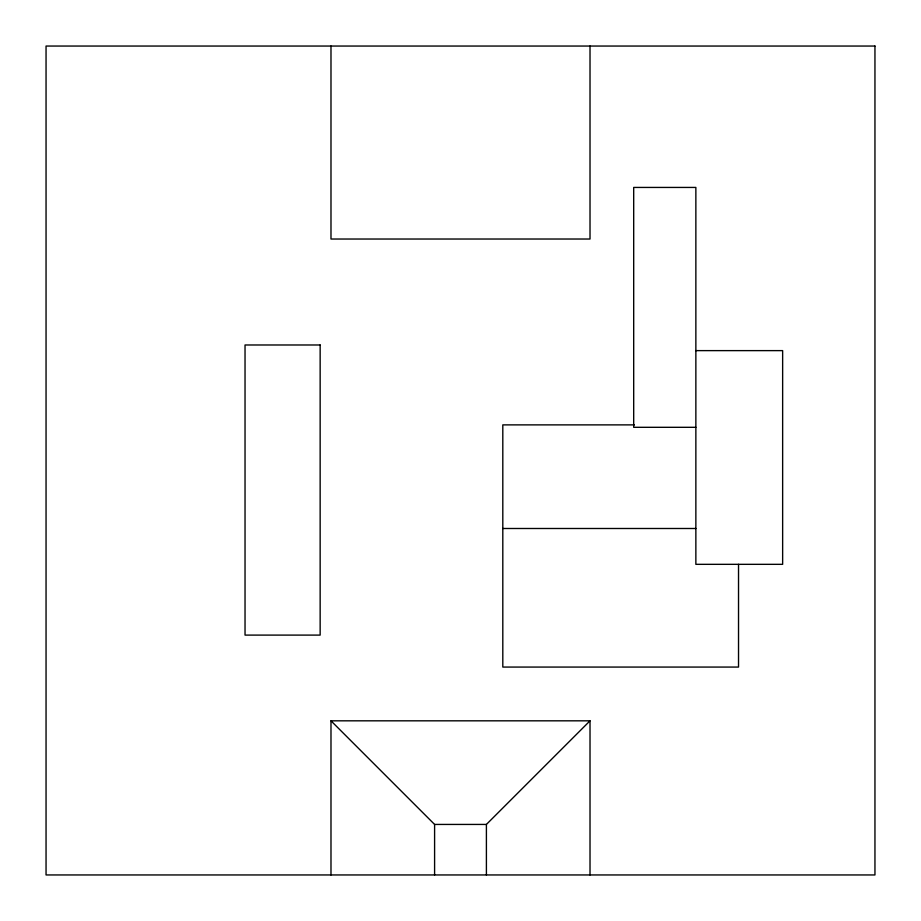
<?xml version="1.0" encoding="UTF-8"?>
<svg xmlns="http://www.w3.org/2000/svg" width="921" height="921" viewBox="0 0 921 921"><rect width="100%" height="100%" fill="white"/><g stroke="black" fill="none" stroke-linecap="round" stroke-linejoin="round"><path stroke-width="1.38" d="M330.984 874.95L330.984 720.821L434.597 824.433L486.403 824.433L590.016 720.821L590.016 874.95M695.862 350.625L782.643 350.625L782.643 564.331L695.862 564.331L695.862 187.435L633.694 187.435L633.694 427.309L695.862 427.309M634.373 424.88L502.808 424.88L502.808 667.069L738.527 667.069L738.527 564.331M502.808 528.493L695.862 528.493M330.984 720.821L590.016 720.821M590.016 46.05L590.016 239.023L330.984 239.034L330.984 46.05M486.403 824.433L486.403 874.95M434.597 824.433L434.597 874.95M874.95 46.05L46.05 46.05L46.05 874.95L874.95 874.95L874.95 46.05M320.151 344.984L245.032 344.984L245.032 635.099L320.151 635.099L320.151 344.984"/></g></svg>
